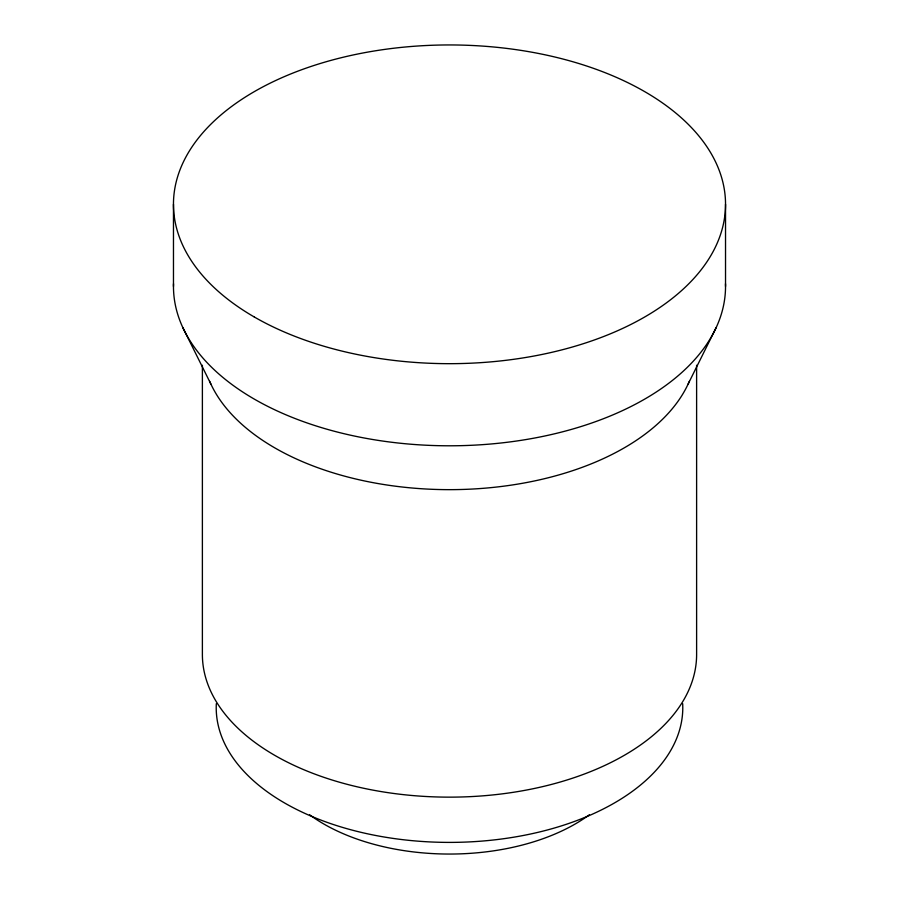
<?xml version="1.0" encoding="UTF-8"?>
<svg xmlns="http://www.w3.org/2000/svg" width="899" height="899" viewBox="0 0 899 899"><rect width="100%" height="100%" fill="white"/><g stroke="black" fill="none" stroke-linecap="round" stroke-linejoin="round"><path stroke-width="1.35" d="M688.196 383.918L716.121 327.674M182.879 327.674L210.804 383.918M725.527 204.309L725.527 286.433M696.613 365.241L696.613 654.483A247.113 142.671 0 0 1 449.5 797.143A247.113 142.671 0 0 1 202.387 654.483L202.387 365.241M173.473 204.309L173.473 286.433M589.452 814.708A177.788 102.643 0 0 1 309.548 814.708M682.678 703.67A233.279 134.681 0 0 1 449.5 842.397A233.279 134.681 0 0 1 216.322 703.67M725.493 283.758A276.027 159.359 0 0 1 449.5 445.792A276.027 159.359 0 0 1 173.507 283.758M689.376 381.255A247.113 142.671 0 0 1 449.5 489.652A247.113 142.671 0 0 1 209.624 381.255M254.316 316.999A276.027 159.359 0 0 0 716.121 245.562A276.027 159.359 0 0 0 378.063 50.378A276.027 159.359 0 0 0 254.316 316.999"/></g></svg>
